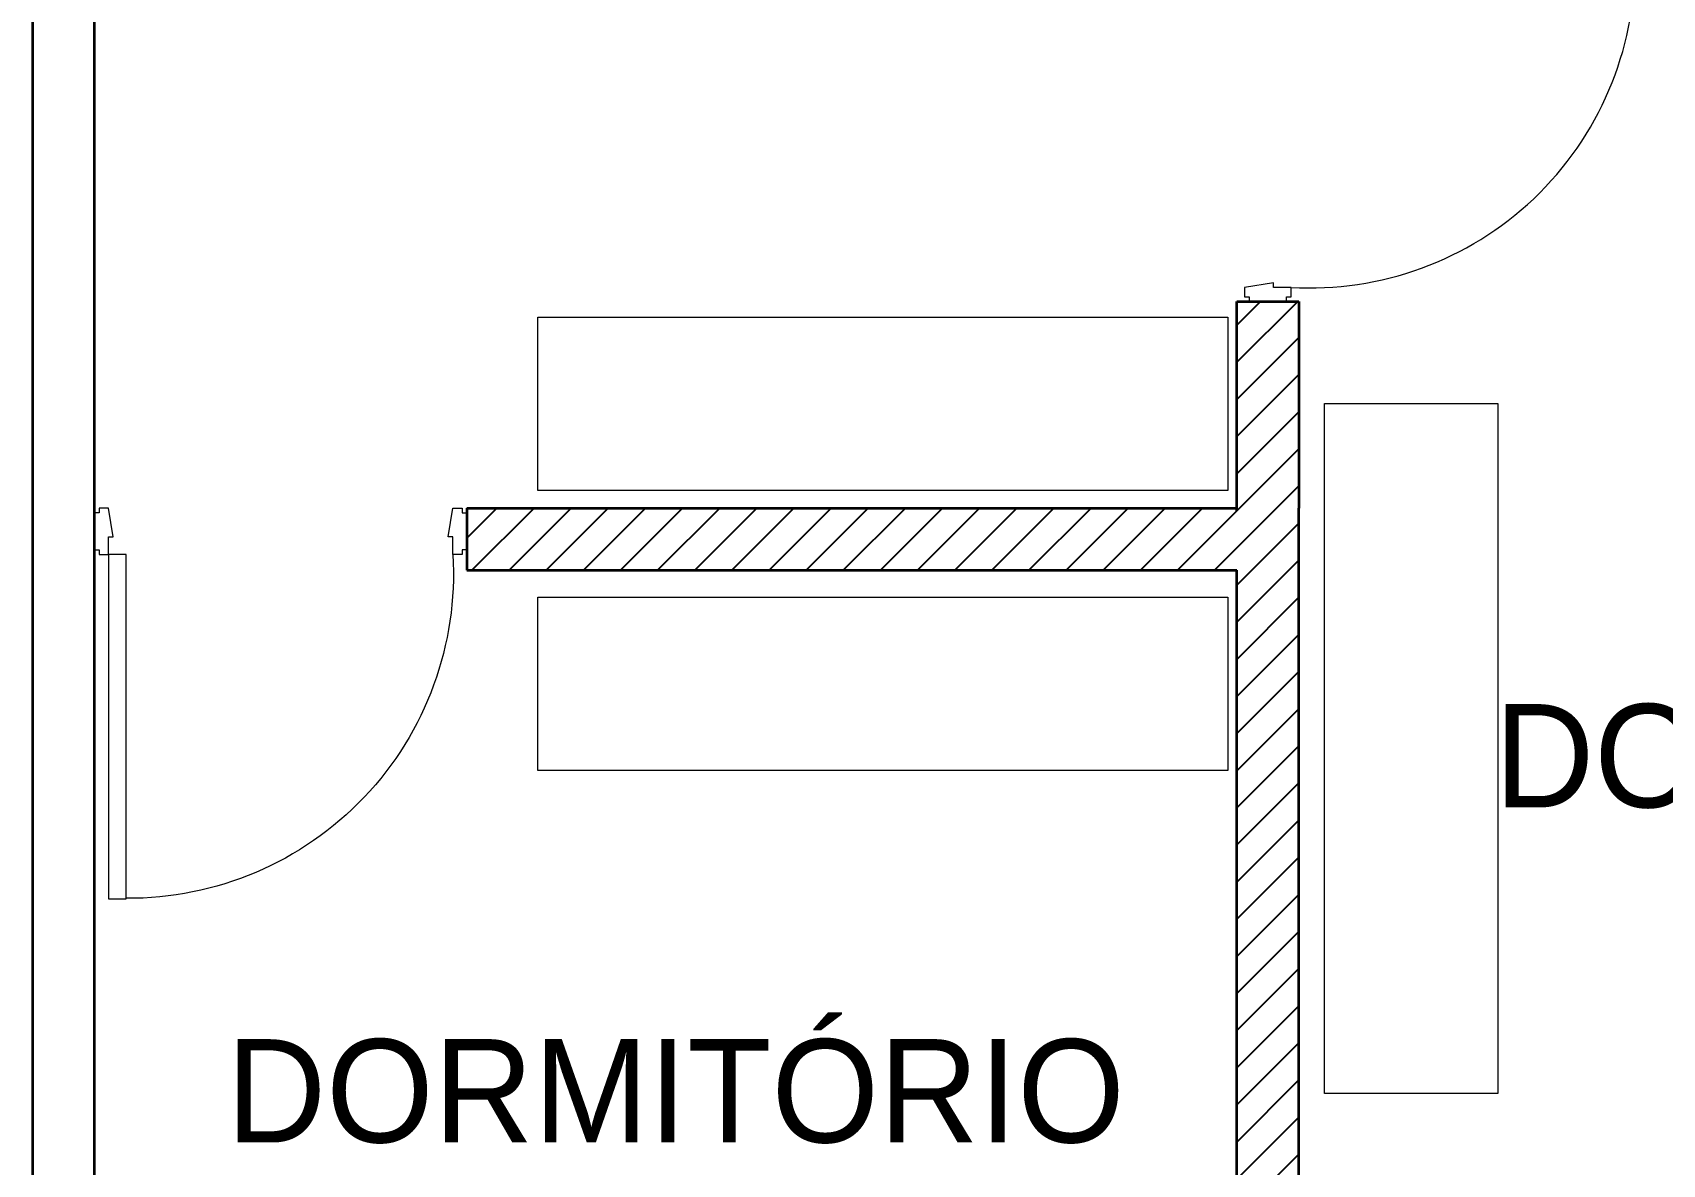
# Model space of a CAD drawing. Header units: millimetres. Extents: x 265.9 to 285.3, y 222 to 238.6.
# Drawn here: x 277.335 to 281.277, y 231.151 to 233.889 of the extents above; entities that cross this region are included whole.
import ezdxf

# ---------------------------------------------------------------- set-up
doc = ezdxf.new("R2010")
doc.units = ezdxf.units.MM
doc.header["$MEASUREMENT"] = 0
doc.layers.add('CALIDAD', color=5, linetype='Continuous')
for name, color, linetype, lineweight in [('MUEBLES', 1, 'Continuous', 5), ('MUROS', 5, 'Continuous', 35), ('PUERTAS', 2, 'Continuous', 20)]:
    doc.layers.add(name, color=color, linetype=linetype, lineweight=lineweight)

# ---------------------------------------------------------------- blocks, each defined once
blk = doc.blocks.new('PUERTA80')
for points in [[(-0.77, 0), (-0.77, 0.038), (-0.76, 0.038), (-0.77, 0.1), (-0.79, 0.1), (-0.79, 0.09), (-0.8, 0.09), (-0.8, 0.1), (-0.8, 0), (-0.8, 0.01), (-0.79, 0.01), (-0.79, 0)], [(-0.03, 0), (-0.03, 0.038), (-0.04, 0.038), (-0.03, 0.1), (-0.01, 0.1), (-0.01, 0.09), (0, 0.09), (0, 0.1), (0, 0), (0, 0.01), (-0.01, 0.01), (-0.01, 0)], [(-0.03, 0), (-0.03, -0.74), (-0.068, -0.74), (-0.068, 0)]]:
    blk.add_lwpolyline(points, close=True)
blk.add_arc((-0.0731, -0.041), 0.6981, 176.6345, 270.4163)

msp = doc.modelspace()

# ---------------------------------------------------------------- hatches: boundary and pattern name
at = {"layer": 'CALIDAD'}
h = msp.add_hatch(dxfattribs=at)
h.set_pattern_fill('ANSI31', color=256, scale=0.02, style=0)
h.set_pattern_definition([(45, (-2.325004, 0), (-0.044901281, 0.044901281), [])])
h.paths.add_polyline_path([(280.3973, 232.7386), (280.3973, 233.2386), (280.2473, 233.2386), (280.2473, 232.7386), (278.3852, 232.7386), (278.3852, 232.7274), (278.3852, 232.6261), (278.3852, 232.5886), (280.2473, 232.5886), (280.2473, 230.6636), (280.2473, 230.5136), (281.0371, 230.5136), (281.0371, 230.6636), (280.3973, 230.6636)])

# ---------------------------------------------------------------- linework, layer by layer
at = {"layer": 'MUEBLES'}
for points in [[(278.5571, 233.2), (280.2259, 233.2), (280.2259, 232.781), (278.5571, 232.781)], [(280.8783, 232.9917), (280.8783, 231.3229), (280.4593, 231.3229), (280.4593, 232.9917)], [(278.5571, 232.5231), (280.2259, 232.5231), (280.2259, 232.1041), (278.5571, 232.1041)]]:
    msp.add_lwpolyline(points, close=True, dxfattribs=at)
at = {"layer": 'MUROS'}
for p, q in [((277.4852, 233.7886), (277.4852, 235.2886)), ((277.4852, 233.7886), (277.4852, 233.9886)), ((277.4852, 229.0886), (277.4852, 233.7886)), ((277.4852, 229.0886), (277.4852, 233.7886)), ((280.2473, 233.2386), (280.3973, 233.2386)), ((280.2473, 232.7319), (280.2473, 233.2386)), ((280.3973, 233.2386), (280.3973, 232.7386)), ((278.3852, 232.7386), (280.2473, 232.7386)), ((278.3852, 232.7386), (278.3852, 232.5886)), ((280.3973, 230.6636), (280.3973, 232.7386)), ((278.3852, 232.5886), (280.2473, 232.5886)), ((280.2473, 230.6636), (280.2473, 232.5886))]:
    msp.add_line(p, q, dxfattribs=at)
for points in [[(277.3352, 234.7354), (277.3352, 233.7886)], [(277.3352, 234.1386), (277.3352, 233.7886)], [(277.3352, 233.7886), (277.3352, 228.9386), (280.2977, 228.9386)], [(277.3352, 233.7886), (277.3352, 228.9386), (280.2977, 228.9386)]]:
    msp.add_lwpolyline(points, dxfattribs=at)

# ---------------------------------------------------------------- block references
at = {"layer": 'PUERTAS', "xscale": 1.124999999999993, "yscale": 1.124999999999993, "zscale": 1.124999999999997, "rotation": 90}
msp.add_blockref('PUERTA80', (280.3785, 234.1386), dxfattribs=at)
at = {"layer": 'PUERTAS', "xscale": -1.125000000000029, "yscale": 1.125000000000029, "zscale": 1.125000000000033}
msp.add_blockref('PUERTA80', (277.4852, 232.6261), dxfattribs=at)

# ---------------------------------------------------------------- texts
for p in [(280.8705, 232.0146), (277.8037, 231.2041)]:
    msp.add_text('DORMITÓRIO', height=0.25).set_placement(p)

doc.saveas('drawing.dxf')
